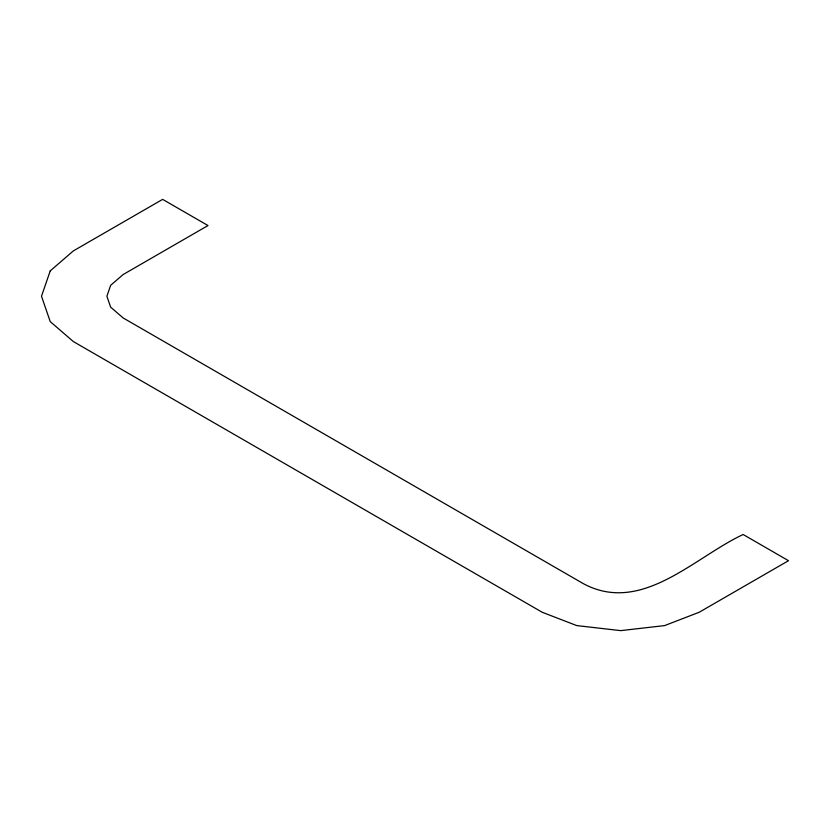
<?xml version="1.0" encoding="UTF-8"?>
<svg xmlns="http://www.w3.org/2000/svg" width="830" height="830" viewBox="0 0 830 830"><rect width="100%" height="100%" fill="white"/><g stroke="black" fill="none" stroke-linecap="round" stroke-linejoin="round"><path stroke-width="1.25" d="M50.236 270.881L41.5 296.237L50.236 321.604L73.331 341.555L542.208 612.26L576.767 625.592L620.695 630.634L664.623 625.592L699.192 612.26L788.5 560.696L743.151 534.51C694.212 557.303 641.414 615.186 583.085 583.5L123.151 317.952L110.649 307.152L106.894 296.237L110.649 285.323L123.151 274.533L207.998 225.542L162.638 199.366L73.331 250.919L50.236 270.881"/></g></svg>
